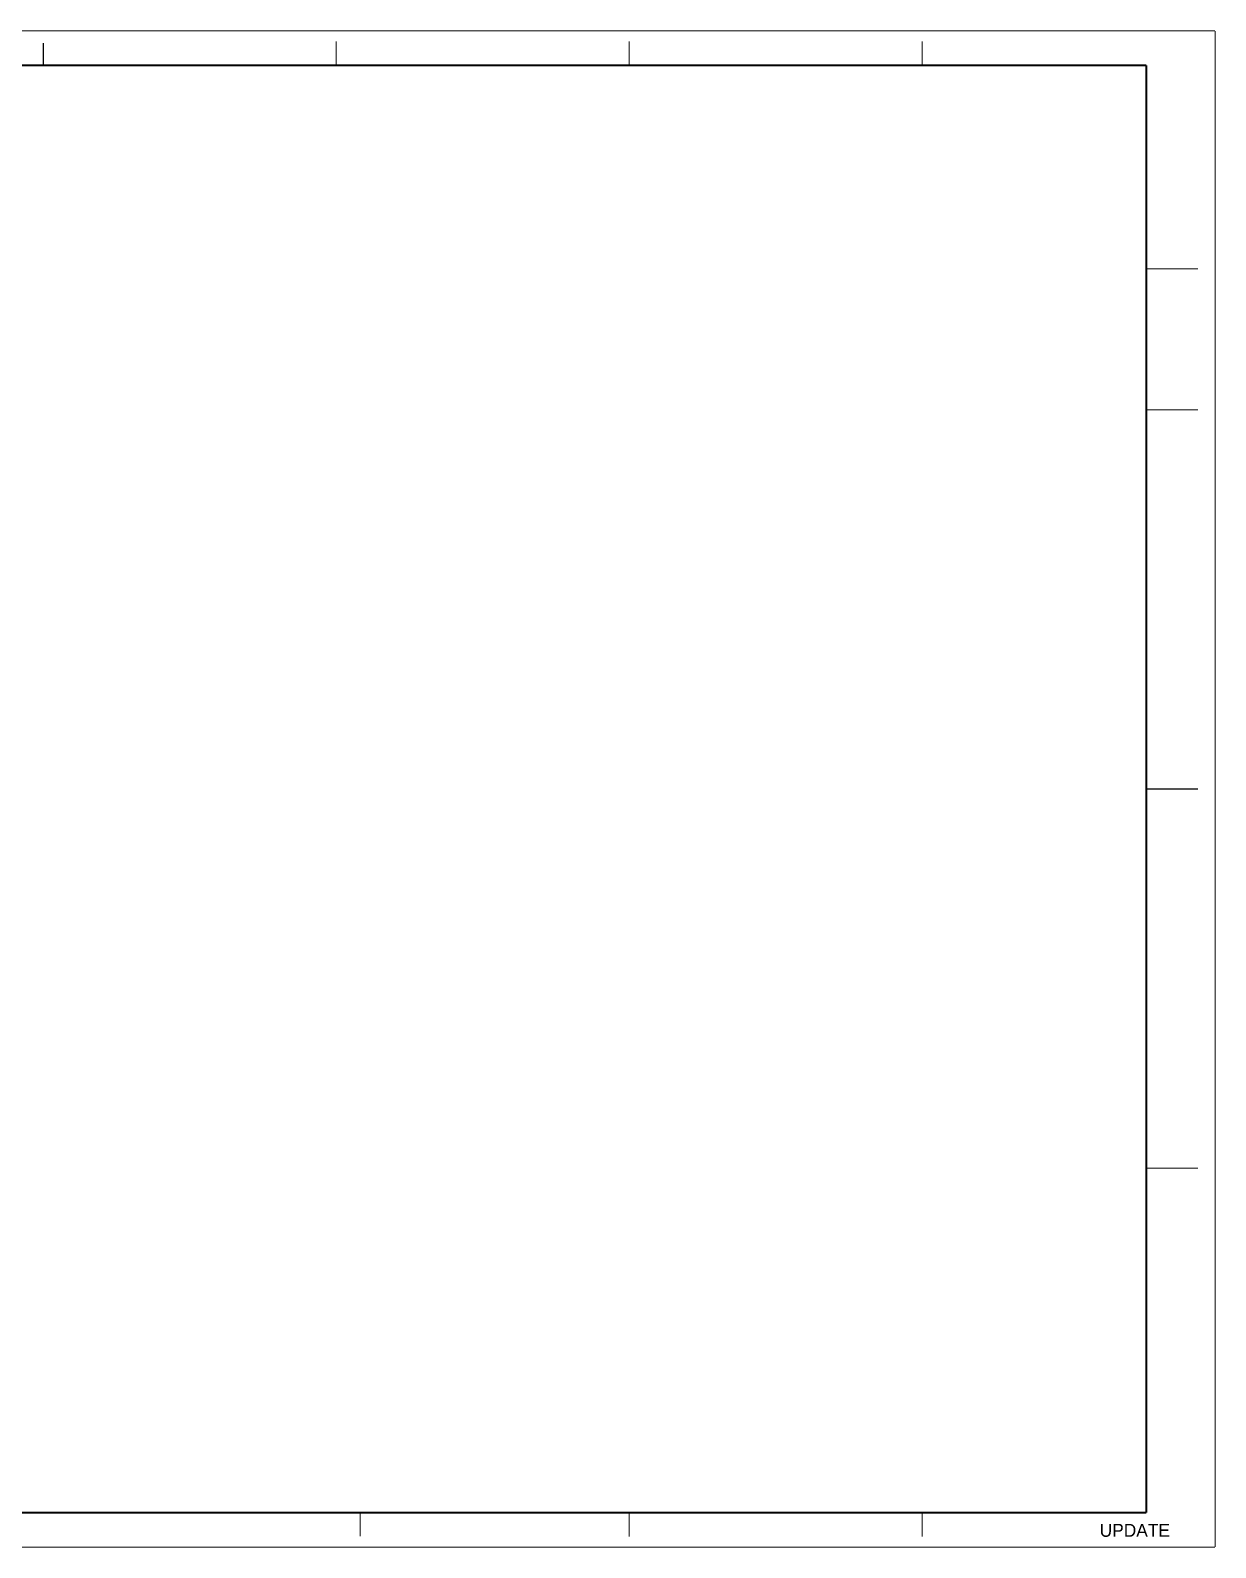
# Model space of a CAD drawing. Extents: x -120 to 744, y -342 to 217.
# Drawn here: x 307 to 744, y -342 to 217 of the extents above; entities that cross this region are included whole.
import ezdxf

# ---------------------------------------------------------------- set-up
doc = ezdxf.new("R2010")
doc.units = 0
doc.layers.add('DF_OUTLINE', color=85, linetype='CONTINUOUS')

msp = doc.modelspace()

# ---------------------------------------------------------------- linework, layer by layer
at = {"layer": 'DF_OUTLINE'}
for points, const_width in [([(-119.962371, 216.590982), (743.637629, 216.590982)], 0.381), ([(419.787629, 212.780982), (419.787629, 203.890982)], 0.381), ([(527.737629, 212.780982), (527.737629, 203.890982)], 0.381), ([(635.687629, 212.780982), (635.687629, 203.890982)], 0.381), ([(743.637629, 216.590982), (743.637629, -342.209018)], 0.381), ([(311.837629, 212.145982), (311.837629, 203.890982)], 0.381), ([(718.237629, 203.890982), (-94.562371, 203.890982)], 0.762), ([(718.237629, -329.509018), (718.237629, 203.890982)], 0.762), ([(737.287629, 128.910182), (718.237629, 128.910182)], 0.381), ([(737.287629, 76.890982), (718.237629, 76.890982)], 0.381), ([(718.237629, -62.809018), (737.287629, -62.809018)], 0.381), ([(718.237629, -202.509018), (737.287629, -202.509018)], 0.381), ([(-94.562371, -329.509018), (718.237629, -329.509018)], 0.762), ([(428.593529, -329.357126), (428.593529, -338.247126)], 0.381), ([(527.737629, -329.509018), (527.737629, -338.399018)], 0.381), ([(635.687629, -329.509018), (635.687629, -338.399018)], 0.381), ([(743.637629, -342.209018), (-119.962371, -342.209018)], 0.381)]:
    msp.add_lwpolyline(points, dxfattribs=dict(at, const_width=const_width))

# ---------------------------------------------------------------- texts
msp.add_text('UPDATE', height=4.7752, dxfattribs=at).set_placement((701.092629, -338.399018))

doc.saveas('drawing.dxf')
